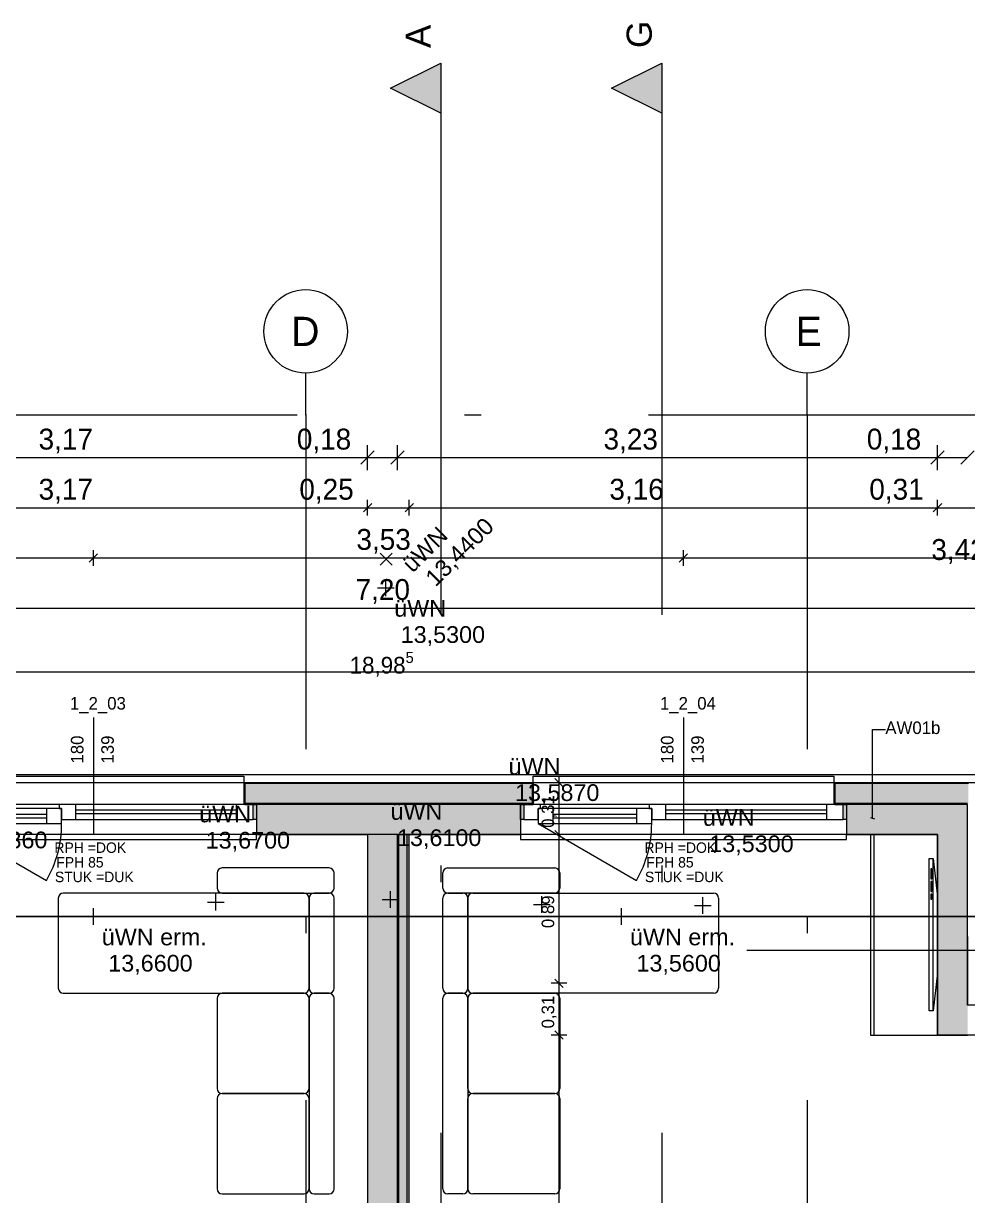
# Model space of a CAD drawing. Header units: metres. Extents: x -4 to 206, y -18 to 45.
# Drawn here: x 7.31 to 12.96, y -1.67 to 5.34 of the extents above; entities that cross this region are included whole.
import ezdxf

# ---------------------------------------------------------------- set-up
doc = ezdxf.new("R2010")
doc.units = ezdxf.units.M
doc.header["$MEASUREMENT"] = 0
for name, pattern in [('Achse', [0.004, 0.002, -0.001, 0, -0.001]), ('Schnittlinie', [0.006, 0.003, -0.0015, 0, -0.0015]), ('Strichlinie eng', [0.002, 0.0015, -0.0005]), ('Untersicht', [0.001, 0.0005, -0.0005])]:
    doc.linetypes.add(name, pattern=pattern)
for name, color, linetype in [('2._2.Stock PP STG1_4_000 Achsraster', 7, 'Continuous'), ('2._2.Stock PP STG1_4_110 Wand Aussen', 7, 'Continuous'), ('2._2.Stock PP STG1_4_120 Wand Innen tragend', 7, 'Continuous'), ('2._2.Stock PP STG1_4_165 Fassadengestaltung Bänder', 7, 'Continuous'), ('2._2.Stock PP STG1_4_210 Decke', 7, 'Continuous'), ('2._2.Stock PP STG1_4_220 Bodenaufbau', 7, 'Continuous'), ('2._2.Stock PP STG1_4_221 Bodenaufbau - Abdichtung', 7, 'Continuous'), ('2._2.Stock PP STG1_4_510 Möblierung', 7, 'Continuous'), ('2._2.Stock PP STG1_4_851 Marker Schnitt', 7, 'Continuous'), ('2._2.Stock PP STG1_4_910 Allgemein Lageplan Höhen', 7, 'Continuous'), ('2._2.Stock PP STG1_4_915 Allgemein Beschriftung.x', 7, 'Continuous'), ('2._2.Stock PP STG1_4_945 Einreichplan Beschriftung', 7, 'Continuous'), ('2._2.Stock PP STG1_4_950 Polierplan Bemaßung', 7, 'Continuous'), ('2._2.Stock PP STG1_4_Neubau_840 Baulinien', 7, 'Continuous')]:
    doc.layers.add(name, color=color, linetype=linetype)
doc.styles.add('ERSTELLTER_STIL_1', font='arial.ttf')
doc.styles.add('ERSTELLTER_STIL_2', font='')
doc.styles.get('ERSTELLTER_STIL_2').set_extended_font_data('Eurostile')
doc.linetypes.add('Grenze Grundstück', pattern='A,0,[1,415_260415_PP_VA_1_5 2 St1.Shx,S=0.00031746,R=0,X=0,Y=0],-0.04,0', length=0.04)

msp = doc.modelspace()

# ---------------------------------------------------------------- hatches: boundary and pattern name
at = {"layer": '2._2.Stock PP STG1_4_110 Wand Aussen', "linetype": 'Continuous', "lineweight": 13, "true_color": 0xff6400}
for points in [[(8.635, 0.795), (8.635, 0.675), (10.355, 0.675), (10.355, 0.795)], [(12.165, 0.795), (12.165, 0.675), (12.965, 0.675), (12.965, 0.795)], [(8.685, 0.67), (8.685, 0.58), (8.705, 0.58), (8.705, 0.67)], [(10.305, 0.58), (10.305, 0.67), (10.285, 0.67), (10.285, 0.58)], [(12.215, 0.67), (12.215, 0.58), (12.235, 0.58), (12.235, 0.67)]]:
    msp.add_hatch(color=30, dxfattribs=at).paths.add_polyline_path(points)
at = {"layer": '2._2.Stock PP STG1_4_110 Wand Aussen', "linetype": 'Continuous', "lineweight": 0, "true_color": 0x373737}
for points in [[(8.635, 0.675), (8.635, 0.67), (10.355, 0.67), (10.355, 0.675)], [(12.165, 0.67), (12.96, 0.67), (12.96, 0.675), (12.165, 0.675)]]:
    msp.add_hatch(color=250, dxfattribs=at).paths.add_polyline_path(points)
at = {"layer": '2._2.Stock PP STG1_4_110 Wand Aussen', "linetype": 'Continuous', "lineweight": 13, "true_color": 0x3f7f02}
for points in [[(8.705, 0.58), (8.705, 0.49), (10.285, 0.49), (10.285, 0.58), (10.285, 0.67), (8.705, 0.67)], [(12.235, 0.58), (12.235, 0.49), (12.78, 0.49), (12.78, 0.67), (12.235, 0.67)], [(12.78, 0.49), (12.96, 0.49), (12.96, 0.67)], [(12.78, 0.49), (12.96, 0.67), (12.78, 0.67)], [(12.78, 0.49), (12.78, -0.53), (12.96, -0.53), (12.96, 0.49)], [(12.96, -0.53), (12.78, -0.71), (12.96, -0.71)], [(12.96, -0.53), (12.78, -0.53), (12.78, -0.71)]]:
    msp.add_hatch(color=76, dxfattribs=at).paths.add_polyline_path(points)
at = {"layer": '2._2.Stock PP STG1_4_120 Wand Innen tragend', "linetype": 'Continuous', "lineweight": 13, "true_color": 0x3f7f02}
msp.add_hatch(color=76, dxfattribs=at).paths.add_polyline_path([(9.55, -3.865), (9.55, 0.49), (9.37, 0.49), (9.37, -3.865)])
at = {"layer": '2._2.Stock PP STG1_4_120 Wand Innen tragend', "linetype": 'Continuous', "lineweight": 13, "true_color": 0xffaa00}
msp.add_hatch(color=40, dxfattribs=at).paths.add_polyline_path([(9.6075, -3.865), (9.6075, 0.49), (9.5575, 0.49), (9.5575, -3.865)])
at = {"layer": '2._2.Stock PP STG1_4_120 Wand Innen tragend', "linetype": 'Continuous', "lineweight": 13, "true_color": 0xfb02fe}
msp.add_hatch(color=6, dxfattribs=at).paths.add_polyline_path([(9.62, -3.865), (9.62, 0.49), (9.6075, 0.49), (9.6075, -3.865)])
at = {"layer": '2._2.Stock PP STG1_4_851 Marker Schnitt', "linetype": 'Continuous', "lineweight": 0, "true_color": 0x000000}
for points in [[(9.8079, 5.105), (9.5079, 4.955), (9.8079, 4.805)], [(11.13, 5.105), (10.83, 4.955), (11.13, 4.805)]]:
    msp.add_hatch(color=18, dxfattribs=at).paths.add_polyline_path(points)

# ---------------------------------------------------------------- linework, layer by layer
at = {"layer": '2._2.Stock PP STG1_4_000 Achsraster', "color": 5, "linetype": 'Achse', "lineweight": 0, "ltscale": 1000}
for p, q in [((9, 3), (9, 3.25)), ((12, 3), (12, 3.25)), ((-1.25, 3), (21, 3)), ((9, 3), (9, -18)), ((12, 3), (12, -18)), ((-1.5, 0), (21, 0))]:
    msp.add_line(p, q, dxfattribs=at)
at = {"layer": '2._2.Stock PP STG1_4_000 Achsraster', "color": 5, "linetype": 'Continuous', "lineweight": 0, "ltscale": 1000}
for centre in [(9, 3.5), (12, 3.5)]:
    msp.add_circle(centre, 0.25, dxfattribs=at)
at = {"layer": '2._2.Stock PP STG1_4_000 Achsraster', "color": 5, "linetype": 'Achse', "lineweight": 0, "ltscale": 1000}
for p in [(9, 3), (9, 3), (12, 3), (12, 3)]:
    msp.add_point(p, dxfattribs=at)
at = {"layer": '2._2.Stock PP STG1_4_110 Wand Aussen', "color": 7, "linetype": 'Continuous', "lineweight": 13, "ltscale": 1000}
for p, q in [((7.73, 1.1891), (7.73, 0.49)), ((11.26, 1.1891), (11.26, 0.49)), ((6.83, 0.84), (8.63, 0.84)), ((8.63, 0.84), (8.63, 0.8)), ((8.63, 0.8), (8.63, 0.795)), ((8.635, 0.8), (8.63, 0.8)), ((8.63, 0.8), (8.63, 0.795)), ((8.63, 0.795), (8.63, 0.675)), ((8.63, 0.795), (8.63, 0.675)), ((10.355, 0.795), (8.635, 0.795)), ((8.635, 0.795), (8.635, 0.67)), ((10.355, 0.8), (10.36, 0.8)), ((10.355, 0.795), (10.355, 0.67)), ((10.36, 0.8), (10.36, 0.84)), ((10.36, 0.84), (12.16, 0.84)), ((10.36, 0.8), (10.36, 0.795)), ((10.36, 0.8), (10.36, 0.795)), ((10.36, 0.795), (10.36, 0.675)), ((10.36, 0.795), (10.36, 0.675)), ((12.16, 0.84), (12.16, 0.8)), ((12.16, 0.8), (12.16, 0.795)), ((12.165, 0.8), (12.16, 0.8)), ((12.16, 0.8), (12.16, 0.795)), ((12.16, 0.795), (12.16, 0.675)), ((12.16, 0.795), (12.16, 0.675)), ((12.965, 0.795), (12.165, 0.795)), ((12.165, 0.795), (12.165, 0.67)), ((7.525, 0.67), (6.875, 0.67)), ((7.45, 0.645), (6.95, 0.645)), ((7.45, 0.645), (7.45, 0.555)), ((7.54, 0.645), (7.45, 0.645)), ((7.575, 0.67), (7.525, 0.67)), ((7.525, 0.67), (7.525, 0.645)), ((7.525, 0.645), (7.54, 0.645)), ((7.54, 0.645), (7.54, 0.58)), ((7.54, 0.555), (7.54, 0.645)), ((7.625, 0.67), (7.575, 0.67)), ((8.585, 0.67), (7.625, 0.67)), ((7.625, 0.58), (7.625, 0.67)), ((8.585, 0.635), (7.625, 0.635)), ((8.685, 0.67), (8.585, 0.67)), ((8.585, 0.67), (8.585, 0.58)), ((8.63, 0.675), (8.63, 0.67)), ((8.63, 0.675), (8.63, 0.67)), ((8.635, 0.67), (8.63, 0.67)), ((8.635, 0.67), (8.63, 0.67)), ((8.635, 0.67), (8.63, 0.67)), ((10.355, 0.675), (8.635, 0.675)), ((8.635, 0.67), (8.705, 0.67)), ((8.635, 0.67), (8.705, 0.67)), ((8.635, 0.67), (8.705, 0.67)), ((8.685, 0.58), (8.685, 0.67)), ((10.405, 0.67), (10.305, 0.67)), ((10.305, 0.67), (10.305, 0.58)), ((10.355, 0.67), (10.36, 0.67)), ((10.355, 0.67), (10.36, 0.67)), ((10.355, 0.67), (10.36, 0.67)), ((10.36, 0.675), (10.36, 0.67)), ((10.36, 0.675), (10.36, 0.67)), ((10.39, 0.58), (10.39, 0.645)), ((10.39, 0.645), (10.405, 0.645)), ((10.39, 0.645), (10.39, 0.555)), ((10.48, 0.645), (10.39, 0.645)), ((11.055, 0.67), (10.405, 0.67)), ((10.405, 0.645), (10.405, 0.67)), ((10.98, 0.645), (10.48, 0.645)), ((10.48, 0.555), (10.48, 0.645)), ((10.98, 0.645), (10.98, 0.555)), ((11.07, 0.645), (10.98, 0.645)), ((11.105, 0.67), (11.055, 0.67)), ((11.055, 0.67), (11.055, 0.645)), ((11.055, 0.645), (11.07, 0.645)), ((11.07, 0.645), (11.07, 0.58)), ((11.07, 0.555), (11.07, 0.645)), ((11.155, 0.67), (11.105, 0.67)), ((12.115, 0.67), (11.155, 0.67)), ((11.155, 0.58), (11.155, 0.67)), ((12.115, 0.635), (11.155, 0.635)), ((12.215, 0.67), (12.115, 0.67)), ((12.115, 0.67), (12.115, 0.58)), ((12.16, 0.675), (12.16, 0.67)), ((12.16, 0.675), (12.16, 0.67)), ((12.165, 0.67), (12.16, 0.67)), ((12.165, 0.67), (12.16, 0.67)), ((12.165, 0.67), (12.16, 0.67)), ((12.96, 0.675), (12.165, 0.675)), ((12.165, 0.67), (12.235, 0.67)), ((12.165, 0.67), (12.235, 0.67)), ((12.165, 0.67), (12.235, 0.67)), ((12.215, 0.58), (12.215, 0.67)), ((7.45, 0.61), (6.95, 0.61)), ((6.95, 0.59), (7.45, 0.59)), ((7.54, 0.58), (7.575, 0.58)), ((7.575, 0.58), (7.625, 0.58)), ((7.625, 0.615), (8.585, 0.615)), ((7.625, 0.58), (8.585, 0.58)), ((8.585, 0.58), (8.685, 0.58)), ((10.305, 0.58), (10.39, 0.58)), ((10.98, 0.61), (10.48, 0.61)), ((10.48, 0.59), (10.98, 0.59)), ((11.07, 0.58), (11.105, 0.58)), ((11.105, 0.58), (11.155, 0.58)), ((11.155, 0.615), (12.115, 0.615)), ((11.155, 0.58), (12.115, 0.58)), ((12.115, 0.58), (12.215, 0.58)), ((6.95, 0.555), (7.45, 0.555)), ((7.45, 0.555), (7.54, 0.555)), ((10.39, 0.555), (10.48, 0.555)), ((10.48, 0.555), (10.98, 0.555)), ((10.98, 0.555), (11.07, 0.555)), ((6.755, 0.46), (8.705, 0.46)), ((8.705, 0.46), (8.705, 0.49)), ((10.285, 0.49), (10.285, 0.46)), ((10.285, 0.46), (12.235, 0.46)), ((12.235, 0.46), (12.235, 0.49))]:
    msp.add_line(p, q, dxfattribs=at)
at = {"layer": '2._2.Stock PP STG1_4_110 Wand Aussen', "color": 7, "linetype": 'Continuous', "lineweight": 18, "ltscale": 1000}
for p, q in [((10.285, 0.67), (8.705, 0.67)), ((8.705, 0.67), (8.705, 0.58)), ((8.705, 0.67), (8.705, 0.58)), ((8.705, 0.67), (8.705, 0.58)), ((10.285, 0.67), (10.355, 0.67)), ((10.285, 0.67), (10.285, 0.58)), ((10.285, 0.67), (10.285, 0.58)), ((10.285, 0.67), (10.285, 0.58)), ((10.285, 0.67), (10.355, 0.67)), ((10.285, 0.67), (10.355, 0.67)), ((12.78, 0.67), (12.235, 0.67)), ((12.235, 0.67), (12.235, 0.58)), ((12.235, 0.67), (12.235, 0.58)), ((12.235, 0.67), (12.235, 0.58)), ((12.96, 0.67), (12.78, 0.67)), ((8.705, 0.58), (8.705, 0.49)), ((8.705, 0.58), (8.705, 0.49)), ((10.285, 0.58), (10.285, 0.49)), ((10.285, 0.58), (10.285, 0.49)), ((12.235, 0.58), (12.235, 0.49)), ((12.235, 0.58), (12.235, 0.49))]:
    msp.add_line(p, q, dxfattribs=at)
at = {"layer": '2._2.Stock PP STG1_4_110 Wand Aussen', "color": 8, "linetype": 'Strichlinie eng', "lineweight": 0, "ltscale": 1000}
for p, q in [((6.86, 0.555), (7.4489, 0.215)), ((10.39, 0.555), (10.9789, 0.215))]:
    msp.add_line(p, q, dxfattribs=at)
at = {"layer": '2._2.Stock PP STG1_4_110 Wand Aussen', "color": 7, "linetype": 'Continuous', "lineweight": 13, "ltscale": 1000, "flags": 128}
for points in [[(10.355, 0.8), (8.635, 0.8)], [(13.09, 0.8), (12.165, 0.8)]]:
    msp.add_lwpolyline(points, dxfattribs=at)
for points in [[(8.685, 0.67), (8.705, 0.67), (8.705, 0.58), (8.685, 0.58)], [(10.305, 0.58), (10.285, 0.58), (10.285, 0.67), (10.305, 0.67)], [(12.215, 0.67), (12.235, 0.67), (12.235, 0.58), (12.215, 0.58)]]:
    msp.add_lwpolyline(points, close=True, dxfattribs=at)
at = {"layer": '2._2.Stock PP STG1_4_110 Wand Aussen', "color": 7, "linetype": 'Continuous', "lineweight": 18, "ltscale": 1000, "flags": 128}
for points in [[(8.705, 0.49), (9.37, 0.49)], [(9.55, 0.49), (10.285, 0.49)], [(12.235, 0.49), (12.78, 0.49)], [(12.78, 0.49), (12.78, -0.71)], [(12.78, -0.71), (12.96, -0.71)]]:
    msp.add_lwpolyline(points, dxfattribs=at)
at = {"layer": '2._2.Stock PP STG1_4_110 Wand Aussen', "color": 8, "linetype": 'Strichlinie eng', "lineweight": 0, "ltscale": 1000}
for centre in [(6.86, 0.555), (10.39, 0.555)]:
    msp.add_arc(centre, 0.68, 330, 0, dxfattribs=at)
at = {"layer": '2._2.Stock PP STG1_4_120 Wand Innen tragend', "color": 7, "linetype": 'Continuous', "lineweight": 18, "ltscale": 1000}
msp.add_line((9.55, -3.865), (9.55, 0.49), dxfattribs=at)
at = {"layer": '2._2.Stock PP STG1_4_120 Wand Innen tragend', "color": 7, "linetype": 'Continuous', "lineweight": 13, "ltscale": 1000}
for p, q in [((9.5575, -3.865), (9.5575, 0.49)), ((9.6075, -3.865), (9.6075, 0.49))]:
    msp.add_line(p, q, dxfattribs=at)
at = {"layer": '2._2.Stock PP STG1_4_120 Wand Innen tragend', "color": 7, "linetype": 'Continuous', "lineweight": 18, "ltscale": 1000, "flags": 128}
msp.add_lwpolyline([(9.37, 0.49), (9.37, -3.865)], dxfattribs=at)
at = {"layer": '2._2.Stock PP STG1_4_120 Wand Innen tragend', "color": 7, "linetype": 'Continuous', "lineweight": 13, "ltscale": 1000, "flags": 128}
for points in [[(9.5575, 0.49), (9.55, 0.49)], [(9.6075, 0.49), (9.5575, 0.49)], [(9.62, 0.49), (9.6075, 0.49)], [(9.62, -3.845), (9.62, 0.49)]]:
    msp.add_lwpolyline(points, dxfattribs=at)
at = {"layer": '2._2.Stock PP STG1_4_165 Fassadengestaltung Bänder', "color": 7, "linetype": 'Continuous', "lineweight": 13, "ltscale": 1000, "flags": 128}
msp.add_lwpolyline([(0, 0), (0, 0.0617), (3.72, 0.85), (5.89, 0.85), (13.09, 0.85), (15.21, 0.85), (18.985, 0.05), (18.985, 0), (18.935, 0), (18.935, 0.0074), (15.21, 0.8), (3.72, 0.8)], close=True, dxfattribs=at)
at = {"layer": '2._2.Stock PP STG1_4_210 Decke', "color": 7, "linetype": 'Continuous', "lineweight": 13, "ltscale": 1000, "true_color": 0xf4f4f4, "flags": 128}
msp.add_lwpolyline([(3.625, -0.13), (0.1305, -0.13), (0.1845, -14.87), (5.505, -14.87), (5.505, -15.84), (13.475, -15.84), (13.475, -14.87), (18.8055, -14.87), (18.8546, -0.13), (15.325, -0.13), (15.325, -0.53), (12.96, -0.53), (12.96, 0.67), (6.02, 0.67), (6.02, -0.53), (3.625, -0.53)], close=True, dxfattribs=at)
msp.add_lwpolyline([(3.625, -0.13), (0.1305, -0.13), (0.1845, -14.87), (5.505, -14.87), (5.505, -15.84), (13.475, -15.84), (13.475, -14.87), (18.8055, -14.87), (18.8546, -0.13), (15.325, -0.13), (15.325, -0.53), (12.96, -0.53), (12.96, 0.67), (6.02, 0.67), (6.02, -0.53), (3.625, -0.53)], close=True, dxfattribs=at)
msp.add_lwpolyline([(3.625, -0.13), (0.1305, -0.13), (0.1845, -14.87), (5.505, -14.87), (5.505, -15.84), (13.475, -15.84), (13.475, -14.87), (18.8055, -14.87), (18.8546, -0.13), (15.325, -0.13), (15.325, -0.53), (12.96, -0.53), (12.96, 0.67), (6.02, 0.67), (6.02, -0.53), (3.625, -0.53)], close=True, dxfattribs=at)
at = {"layer": '2._2.Stock PP STG1_4_220 Bodenaufbau', "color": 7, "linetype": 'Continuous', "lineweight": 13, "ltscale": 1000, "true_color": 0xf4f4f4, "flags": 128}
msp.add_lwpolyline([(3.445, -0.31), (0.3111, -0.31), (0.3639, -14.69), (5.685, -14.69), (5.685, -15.66), (13.295, -15.66), (13.295, -14.69), (18.6261, -14.69), (18.674, -0.31), (15.505, -0.31), (15.505, -0.71), (12.78, -0.71), (12.78, 0.49), (6.2, 0.49), (6.2, -0.71), (3.445, -0.71)], close=True, dxfattribs=at)
at = {"layer": '2._2.Stock PP STG1_4_221 Bodenaufbau - Abdichtung', "color": 171, "linetype": 'Untersicht', "lineweight": 13, "ltscale": 1000, "true_color": 0x6c6cff, "flags": 128}
msp.add_lwpolyline([(12.9598, -0.1198), (12.9598, -0.5302)], dxfattribs=at)
at = {"layer": '2._2.Stock PP STG1_4_510 Möblierung', "color": 8, "linetype": 'Continuous', "lineweight": 13, "ltscale": 1000, "true_color": 0x7e7f7f}
for p, q in [((12.4, 0.49), (12.4, -0.71)), ((9.14, 0.29), (8.5, 0.29)), ((9.85, 0.29), (10.49, 0.29)), ((12.74, 0.285), (12.74, 0.2242)), ((12.7463, 0.285), (12.74, 0.285)), ((12.7463, 0.2242), (12.7463, 0.285)), ((12.755, -0.5658), (12.755, 0.3458)), ((8.47, 0.26), (8.47, 0.17)), ((9.17, 0.17), (9.17, 0.26)), ((9.82, 0.17), (9.82, 0.26)), ((10.52, 0.26), (10.52, 0.17)), ((12.74, 0.2242), (12.7463, 0.2242)), ((12.74, 0.2091), (12.74, 0.1483)), ((12.7463, 0.2091), (12.74, 0.2091)), ((12.74, 0.1483), (12.7463, 0.1483)), ((12.7463, 0.1483), (12.7463, 0.2091)), ((7.52, 0.11), (7.52, -0.43)), ((8.99, 0.14), (7.55, 0.14)), ((8.5, 0.14), (9.14, 0.14)), ((9.02, -0.43), (9.02, 0.11)), ((9.02, 0.11), (9.02, -0.43)), ((9.14, 0.14), (9.05, 0.14)), ((9.17, -0.43), (9.17, 0.11)), ((9.82, -0.43), (9.82, 0.11)), ((9.85, 0.14), (9.94, 0.14)), ((10.49, 0.14), (9.85, 0.14)), ((9.97, -0.43), (9.97, 0.11)), ((9.97, 0.11), (9.97, -0.43)), ((10, 0.14), (11.44, 0.14)), ((11.47, 0.11), (11.47, -0.43)), ((12.74, 0.1331), (12.74, 0.1027)), ((12.7463, 0.1331), (12.74, 0.1331)), ((12.74, 0.1027), (12.7463, 0.1027)), ((12.7463, 0.1027), (12.7463, 0.1331)), ((7.55, -0.46), (8.99, -0.46)), ((8.47, -0.49), (8.47, -1.03)), ((8.99, -0.46), (8.5, -0.46)), ((9.02, -1.03), (9.02, -0.49)), ((9.02, -0.49), (9.02, -1.63)), ((9.05, -0.46), (9.14, -0.46)), ((9.14, -0.46), (9.05, -0.46)), ((9.17, -1.63), (9.17, -0.49)), ((9.82, -1.63), (9.82, -0.49)), ((9.94, -0.46), (9.85, -0.46)), ((9.85, -0.46), (9.94, -0.46)), ((9.97, -1.03), (9.97, -0.49)), ((9.97, -0.49), (9.97, -1.63)), ((10, -0.46), (10.49, -0.46)), ((11.44, -0.46), (10, -0.46)), ((10.52, -0.49), (10.52, -1.03)), ((8.47, -1.09), (8.47, -1.63)), ((8.5, -1.06), (8.99, -1.06)), ((8.99, -1.06), (8.5, -1.06)), ((9.02, -1.63), (9.02, -1.09)), ((9.97, -1.63), (9.97, -1.09)), ((10.49, -1.06), (10, -1.06)), ((10, -1.06), (10.49, -1.06)), ((10.52, -1.09), (10.52, -1.63)), ((8.5, -1.66), (8.99, -1.66)), ((9.05, -1.66), (9.14, -1.66)), ((9.94, -1.66), (9.85, -1.66)), ((10.49, -1.66), (10, -1.66))]:
    msp.add_line(p, q, dxfattribs=at)
at = {"layer": '2._2.Stock PP STG1_4_510 Möblierung', "color": 8, "linetype": 'Continuous', "lineweight": 13, "ltscale": 1000, "true_color": 0x7e7f7f, "flags": 128}
for points in [[(12.38, 0.49), (12.38, -0.71), (12.78, -0.71), (12.78, 0.49)], [(12.73, -0.5658), (12.73, 0.3458), (12.755, 0.3458), (12.78, 0.1179), (12.78, -0.3379), (12.755, -0.5658)]]:
    msp.add_lwpolyline(points, close=True, dxfattribs=at)
at = {"layer": '2._2.Stock PP STG1_4_510 Möblierung', "color": 8, "linetype": 'Continuous', "lineweight": 13, "ltscale": 1000, "true_color": 0x7e7f7f}
for centre, start, end in [((8.5, 0.26), 90, 180), ((9.14, 0.26), 0, 90), ((9.85, 0.26), 90, 180), ((10.49, 0.26), 0, 90), ((8.5, 0.17), 180, 270), ((9.14, 0.17), 270, 0), ((9.85, 0.17), 180, 270), ((10.49, 0.17), 270, 0), ((7.55, 0.11), 90, 180), ((8.99, 0.11), 0, 90), ((9.05, 0.11), 90, 180), ((9.14, 0.11), 0, 90), ((9.85, 0.11), 90, 180), ((9.94, 0.11), 0, 90), ((10, 0.11), 90, 180), ((11.44, 0.11), 0, 90), ((7.55, -0.43), 180, 270), ((8.5, -0.49), 90, 180), ((8.99, -0.43), 270, 0), ((8.99, -0.49), 0, 90), ((9.05, -0.43), 180, 270), ((9.05, -0.49), 90, 180), ((9.14, -0.43), 270, 0), ((9.14, -0.49), 0, 90), ((9.85, -0.43), 180, 270), ((9.85, -0.49), 90, 180), ((9.94, -0.43), 270, 0), ((9.94, -0.49), 0, 90), ((10, -0.43), 180, 270), ((10, -0.49), 90, 180), ((10.49, -0.49), 0, 90), ((11.44, -0.43), 270, 0), ((8.5, -1.03), 180, 270), ((8.99, -1.03), 270, 0), ((10, -1.03), 180, 270), ((10.49, -1.03), 270, 0), ((8.5, -1.09), 90, 180), ((8.99, -1.09), 0, 90), ((10, -1.09), 90, 180), ((10.49, -1.09), 0, 90), ((8.5, -1.63), 180, 270), ((8.99, -1.63), 270, 0), ((9.05, -1.63), 180, 270), ((9.14, -1.63), 270, 0), ((9.85, -1.63), 180, 270), ((9.94, -1.63), 270, 0), ((10, -1.63), 180, 270), ((10.49, -1.63), 270, 0)]:
    msp.add_arc(centre, 0.03, start, end, dxfattribs=at)
at = {"layer": '2._2.Stock PP STG1_4_851 Marker Schnitt', "color": 7, "linetype": 'Schnittlinie', "lineweight": 13, "ltscale": 1000}
for p, q in [((9.8079, 4.805), (9.8079, -11.7)), ((11.13, 4.805), (11.13, -5.7741))]:
    msp.add_line(p, q, dxfattribs=at)
at = {"layer": '2._2.Stock PP STG1_4_851 Marker Schnitt', "color": 7, "linetype": 'Continuous', "lineweight": 13, "ltscale": 1000, "flags": 128}
for points in [[(9.8079, 5.105), (9.8079, 4.805), (9.5079, 4.955)], [(11.13, 5.105), (11.13, 4.805), (10.83, 4.955)]]:
    msp.add_lwpolyline(points, close=True, dxfattribs=at)
at = {"layer": '2._2.Stock PP STG1_4_910 Allgemein Lageplan Höhen', "color": 7, "linetype": 'Continuous', "lineweight": 13, "ltscale": 1000}
for p, q in [((9.4458, 2.1022), (9.5165, 2.173)), ((9.5165, 2.1022), (9.4458, 2.173)), ((9.4295, 1.9663), (9.5295, 1.9663)), ((9.4795, 1.9163), (9.4795, 2.0163)), ((9.5075, 0.0511), (9.5075, 0.1511)), ((8.4129, 0.0858), (8.5129, 0.0858)), ((8.4629, 0.0358), (8.4629, 0.1358)), ((9.4575, 0.1011), (9.5575, 0.1011)), ((10.3635, 0.0706), (10.4635, 0.0706)), ((10.4135, 0.0206), (10.4135, 0.1206)), ((11.3757, 0.0148), (11.3757, 0.1148)), ((11.3257, 0.0648), (11.4257, 0.0648))]:
    msp.add_line(p, q, dxfattribs=at)
at = {"layer": '2._2.Stock PP STG1_4_910 Allgemein Lageplan Höhen', "color": 190, "linetype": 'Continuous', "lineweight": 0, "ltscale": 1000, "true_color": 0x9900ff}
for p, q in [((7.73, -0.05), (7.73, 0.05)), ((10.89, -0.05), (10.89, 0.05)), ((7.68, 0), (7.78, 0)), ((10.84, 0), (10.94, 0))]:
    msp.add_line(p, q, dxfattribs=at)
at = {"layer": '2._2.Stock PP STG1_4_915 Allgemein Beschriftung.x', "color": 7, "linetype": 'Continuous', "lineweight": 13, "ltscale": 1000}
for p, q in [((12.3915, 0.5877), (12.3915, 1.1188)), ((12.3915, 1.1188), (12.4681, 1.1188)), ((12.379, 0.591), (12.404, 0.5843))]:
    msp.add_line(p, q, dxfattribs=at)
at = {"layer": '2._2.Stock PP STG1_4_945 Einreichplan Beschriftung', "color": 7, "linetype": 'Continuous', "lineweight": 13, "ltscale": 1000}
msp.add_line((13.8197, -0.2035), (11.6385, -0.2035), dxfattribs=at)
at = {"layer": '2._2.Stock PP STG1_4_950 Polierplan Bemaßung', "color": 76, "linetype": 'Continuous', "lineweight": 13, "ltscale": 1000, "true_color": 0x3f7f02}
for p, q in [((9.37, 2.6698), (9.37, 2.8198)), ((9.55, 2.6698), (9.55, 2.8198)), ((12.78, 2.6698), (12.78, 2.8198)), ((6.2, 2.7448), (9.37, 2.7448)), ((9.41, 2.7848), (9.33, 2.7048)), ((9.37, 2.7448), (9.55, 2.7448)), ((9.59, 2.7848), (9.51, 2.7048)), ((9.55, 2.7448), (12.78, 2.7448)), ((12.82, 2.7848), (12.74, 2.7048)), ((12.78, 2.7448), (12.96, 2.7448)), ((13, 2.7848), (12.92, 2.7048))]:
    msp.add_line(p, q, dxfattribs=at)
at = {"layer": '2._2.Stock PP STG1_4_950 Polierplan Bemaßung', "color": 6, "linetype": 'Continuous', "lineweight": 13, "ltscale": 1000, "true_color": 0xfb02fe}
for p, q in [((9.395, 2.4698), (9.345, 2.4198)), ((9.37, 2.3979), (9.37, 2.4916)), ((9.645, 2.4698), (9.595, 2.4198)), ((9.62, 2.3979), (9.62, 2.4916)), ((12.805, 2.4698), (12.755, 2.4198)), ((12.78, 2.3979), (12.78, 2.4916)), ((6.2, 2.4448), (9.37, 2.4448)), ((9.37, 2.4448), (9.62, 2.4448)), ((9.62, 2.4448), (12.78, 2.4448)), ((12.78, 2.4448), (13.09, 2.4448)), ((7.73, 2.0979), (7.73, 2.1916)), ((11.26, 2.0979), (11.26, 2.1916)), ((4.265, 2.1448), (7.73, 2.1448)), ((7.755, 2.1698), (7.705, 2.1198)), ((7.73, 2.1448), (11.26, 2.1448)), ((11.285, 2.1698), (11.235, 2.1198)), ((11.26, 2.1448), (14.685, 2.1448)), ((5.89, 1.8448), (13.09, 1.8448))]:
    msp.add_line(p, q, dxfattribs=at)
at = {"layer": '2._2.Stock PP STG1_4_950 Polierplan Bemaßung', "color": 1, "linetype": 'Continuous', "lineweight": 13, "ltscale": 1000, "true_color": 0xfb0106}
msp.add_line((0, 1.4627), (18.985, 1.4627), dxfattribs=at)
at = {"layer": '2._2.Stock PP STG1_4_950 Polierplan Bemaßung', "color": 7, "linetype": 'Continuous', "lineweight": 13, "ltscale": 1000}
for p, q in [((10.5624, 0.8), (10.4687, 0.8)), ((10.5406, 0.775), (10.4906, 0.825)), ((10.5156, 0.8), (10.5156, 0.8375)), ((10.5156, 0.49), (10.5156, 0.8)), ((10.4906, 0.515), (10.5406, 0.465)), ((10.5624, 0.49), (10.4687, 0.49)), ((10.5156, -0.4), (10.5156, 0.49)), ((10.5624, -0.4), (10.4687, -0.4)), ((10.4906, -0.375), (10.5406, -0.425)), ((10.5156, -0.71), (10.5156, -0.4)), ((10.4906, -0.685), (10.5406, -0.735)), ((10.5624, -0.71), (10.4687, -0.71)), ((10.5156, -3.865), (10.5156, -0.71))]:
    msp.add_line(p, q, dxfattribs=at)
at = {"layer": '2._2.Stock PP STG1_4_Neubau_840 Baulinien', "color": 1, "linetype": 'Continuous', "lineweight": 25, "ltscale": 1000, "true_color": 0xfb0106, "flags": 128}
msp.add_lwpolyline([(-3.7725, 0.0214), (0, 0), (18.985, 0), (23.9775, -0.0042)], dxfattribs=at)
at = {"layer": '2._2.Stock PP STG1_4_Neubau_840 Baulinien', "color": 76, "linetype": 'Grenze Grundstück', "lineweight": 13, "ltscale": 1000, "true_color": 0x3f7f02, "flags": 128}
msp.add_lwpolyline([(0.0591, -18), (0.0564, -12.2031), (0, -0.0002), (18.985, -0.0012), (18.958, -11.4452), (18.914, -18)], dxfattribs=at)

# ---------------------------------------------------------------- texts
at = {"layer": '2._2.Stock PP STG1_4_000 Achsraster', "color": 5, "linetype": 'Continuous', "lineweight": 0, "char_height": 0.175, "attachment_point": 1, "style": 'ERSTELLTER_STIL_2'}
for s, insert in [('\\A1;{\\pql;\\pt0;\\fEurostile|b0|i0|c0|p0;\\W1.000000;D}', (8.9135, 3.5875)), ('\\A1;{\\pql;\\pt0;\\fEurostile|b0|i0|c0|p0;\\W1.000000;E}', (11.9312, 3.5875))]:
    msp.add_mtext(s, dxfattribs=dict(at, insert=insert))
at = {"layer": '2._2.Stock PP STG1_4_110 Wand Aussen', "color": 7, "linetype": 'Continuous', "lineweight": 13, "attachment_point": 9, "style": 'ERSTELLTER_STIL_2'}
for s, insert, char_height in [('\\A1;{\\pqr;\\pt0;\\fEurostile|b0|i0|c0|p0;\\W1.000000;1_2_03}', (7.9242, 1.2157), 0.075), ('\\A1;{\\pqr;\\pt0;\\fEurostile|b0|i0|c0|p0;\\W1.000000;1_2_04}', (11.4542, 1.2157), 0.075), ('\\A1;{\\pqr;\\pt0;\\fEurostile|b0|i0|c0|p0;\\W1.000000;RPH =DOK}', (7.926, 0.3792), 0.0625), ('\\A1;{\\pqr;\\pt0;\\fEurostile|b0|i0|c0|p0;\\W1.000000;RPH =DOK}', (11.456, 0.3792), 0.0625), ('\\A1;{\\pqr;\\pt0;\\fEurostile|b0|i0|c0|p0;\\W1.000000;FPH 85}', (7.7911, 0.2917), 0.0625), ('\\A1;{\\pqr;\\pt0;\\fEurostile|b0|i0|c0|p0;\\W1.000000;FPH 85}', (11.3211, 0.2917), 0.0625), ('\\A1;{\\pqr;\\pt0;\\fEurostile|b0|i0|c0|p0;\\W1.000000;STUK =DUK}', (7.971, 0.2042), 0.0625), ('\\A1;{\\pqr;\\pt0;\\fEurostile|b0|i0|c0|p0;\\W1.000000;STUK =DUK}', (11.501, 0.2042), 0.0625)]:
    msp.add_mtext(s, dxfattribs=dict(at, insert=insert, char_height=char_height))
at = {"layer": '2._2.Stock PP STG1_4_110 Wand Aussen', "color": 7, "linetype": 'Continuous', "lineweight": 13, "char_height": 0.075, "attachment_point": 9, "rotation": 90, "style": 'ERSTELLTER_STIL_2'}
for s, insert in [('\\A1;{\\pqr;\\pt0;\\fEurostile|b0|i0|c0|p0;\\W1.000000;180}', (7.6714, 1.082)), ('\\A1;{\\pqr;\\pt0;\\fEurostile|b0|i0|c0|p0;\\W1.000000;139}', (7.853, 1.082)), ('\\A1;{\\pqr;\\pt0;\\fEurostile|b0|i0|c0|p0;\\W1.000000;180}', (11.2014, 1.082)), ('\\A1;{\\pqr;\\pt0;\\fEurostile|b0|i0|c0|p0;\\W1.000000;139}', (11.383, 1.082))]:
    msp.add_mtext(s, dxfattribs=dict(at, insert=insert))
at = {"layer": '2._2.Stock PP STG1_4_851 Marker Schnitt', "color": 7, "linetype": 'Continuous', "lineweight": 13, "char_height": 0.15, "attachment_point": 7, "rotation": 90, "style": 'ERSTELLTER_STIL_1'}
for s, insert in [('\\A1;{\\pql;\\pt0;\\fArial|b0|i0|c0|p0;\\W1.000000;A}', (9.7479, 5.195)), ('\\A1;{\\pql;\\pt0;\\fArial|b0|i0|c0|p0;\\W1.000000;G}', (11.0725, 5.195))]:
    msp.add_mtext(s, dxfattribs=dict(at, insert=insert))
at = {"layer": '2._2.Stock PP STG1_4_910 Allgemein Lageplan Höhen', "color": 7, "linetype": 'Continuous', "lineweight": 13, "char_height": 0.1, "attachment_point": 1, "rotation": 45, "style": 'ERSTELLTER_STIL_1'}
for s, insert in [('\\A1;{\\pql;\\fArial|b0|i0|c0|p0;\\W1.000000;üWN}', (9.568, 2.1214)), ('\\A1;{\\pql;\\fArial|b0|i0|c0|p0;\\W1.000000; 13,4400}', (9.6791, 2.0103))]:
    msp.add_mtext(s, dxfattribs=dict(at, insert=insert))
at = {"layer": '2._2.Stock PP STG1_4_910 Allgemein Lageplan Höhen', "color": 7, "linetype": 'Continuous', "lineweight": 13, "char_height": 0.1, "attachment_point": 1, "style": 'ERSTELLTER_STIL_1'}
for s, insert in [('\\A1;{\\pql;\\fArial|b0|i0|c0|p0;\\W1.000000;üWN}', (9.5295, 1.8934)), ('\\A1;{\\pql;\\fArial|b0|i0|c0|p0;\\W1.000000; 13,5300}', (9.5295, 1.7363)), ('\\A1;{\\pql;\\fArial|b0|i0|c0|p0;\\W1.000000;üWN}', (10.2135, 0.9478)), ('\\A1;{\\pql;\\fArial|b0|i0|c0|p0;\\W1.000000; 13,5870}', (10.2135, 0.7906)), ('\\A1;{\\pql;\\fArial|b0|i0|c0|p0;\\W1.000000;üWN}', (8.3629, 0.663)), ('\\A1;{\\pql;\\fArial|b0|i0|c0|p0;\\W1.000000;üWN}', (9.5075, 0.6783)), ('\\A1;{\\pql;\\fArial|b0|i0|c0|p0;\\W1.000000;üWN}', (11.3757, 0.642)), ('\\A1;{\\pql;\\fArial|b0|i0|c0|p0;\\W1.000000; 13,7360}', (6.9113, 0.5074)), ('\\A1;{\\pql;\\fArial|b0|i0|c0|p0;\\W1.000000; 13,6700}', (8.3629, 0.5058)), ('\\A1;{\\pql;\\fArial|b0|i0|c0|p0;\\W1.000000; 13,6100}', (9.5075, 0.5211)), ('\\A1;{\\pql;\\fArial|b0|i0|c0|p0;\\W1.000000; 13,5300}', (11.3757, 0.4848))]:
    msp.add_mtext(s, dxfattribs=dict(at, insert=insert))
at = {"layer": '2._2.Stock PP STG1_4_910 Allgemein Lageplan Höhen', "color": 190, "linetype": 'Continuous', "lineweight": 0, "true_color": 0x9900ff, "char_height": 0.1, "attachment_point": 1, "style": 'ERSTELLTER_STIL_1'}
for s, insert in [('\\A1;{\\pql;\\fArial|b0|i0|c0|p0;\\W1.000000;üWN erm.}', (7.78, -0.0729)), ('\\A1;{\\pql;\\fArial|b0|i0|c0|p0;\\W1.000000;üWN erm.}', (10.94, -0.0729)), ('\\A1;{\\pql;\\fArial|b0|i0|c0|p0;\\W1.000000; 13,6600}', (7.78, -0.23)), ('\\A1;{\\pql;\\fArial|b0|i0|c0|p0;\\W1.000000; 13,5600}', (10.94, -0.23))]:
    msp.add_mtext(s, dxfattribs=dict(at, insert=insert))
at = {"layer": '2._2.Stock PP STG1_4_915 Allgemein Beschriftung.x', "color": 7, "linetype": 'Continuous', "lineweight": 13, "insert": (12.4681, 1.1282), "char_height": 0.075, "attachment_point": 4, "style": 'ERSTELLTER_STIL_2'}
msp.add_mtext('\\A1;{\\pql;\\fEurostile|b0|i0|c0|p0;\\W1.000000;AW01b}', dxfattribs=at)
at = {"layer": '2._2.Stock PP STG1_4_950 Polierplan Bemaßung', "color": 76, "linetype": 'Continuous', "lineweight": 13, "true_color": 0x3f7f02, "char_height": 0.125, "width": 0.382966, "attachment_point": 7, "style": 'ERSTELLTER_STIL_2'}
for s, insert in [('\\A1;{\\pql;\\fEurostile|b0|i0|c0|p0;\\W1.000000;3,17}', (7.402, 2.7698)), ('\\A1;{\\pql;\\fEurostile|b0|i0|c0|p0;\\W1.000000;0,18}', (8.947, 2.7698)), ('\\A1;{\\pql;\\fEurostile|b0|i0|c0|p0;\\W1.000000;3,23}', (10.782, 2.7698)), ('\\A1;{\\pql;\\fEurostile|b0|i0|c0|p0;\\W1.000000;0,18}', (12.357, 2.7698))]:
    msp.add_mtext(s, dxfattribs=dict(at, insert=insert))
at = {"layer": '2._2.Stock PP STG1_4_950 Polierplan Bemaßung', "color": 6, "linetype": 'Continuous', "lineweight": 13, "true_color": 0xfb02fe, "char_height": 0.125, "width": 0.382966, "attachment_point": 7, "style": 'ERSTELLTER_STIL_2'}
for s, insert in [('\\A1;{\\pql;\\fEurostile|b0|i0|c0|p0;\\W1.000000;3,17}', (7.402, 2.4698)), ('\\A1;{\\pql;\\fEurostile|b0|i0|c0|p0;\\W1.000000;0,25}', (8.962, 2.4698)), ('\\A1;{\\pql;\\fEurostile|b0|i0|c0|p0;\\W1.000000;3,16}', (10.817, 2.4698)), ('\\A1;{\\pql;\\fEurostile|b0|i0|c0|p0;\\W1.000000;0,31}', (12.372, 2.4698)), ('\\A1;{\\pql;\\fEurostile|b0|i0|c0|p0;\\W1.000000;3,53}', (9.3035, 2.1698)), ('\\A1;{\\pql;\\fEurostile|b0|i0|c0|p0;\\W1.000000;7,20}', (9.2985, 1.8698))]:
    msp.add_mtext(s, dxfattribs=dict(at, insert=insert))
at = {"layer": '2._2.Stock PP STG1_4_950 Polierplan Bemaßung', "color": 6, "linetype": 'Continuous', "lineweight": 13, "true_color": 0xfb02fe, "insert": (12.7431, 2.0961), "char_height": 0.125, "attachment_point": 7, "style": 'ERSTELLTER_STIL_2'}
msp.add_mtext('\\A1;{\\pql;\\fEurostile|b0|i0|c0|p0;\\W1.000000;3,42\\fEurostile|b0|i0|c0|p0;\\W1.000000;\\A1{\\H.66x;\\S5^  ;}}', dxfattribs=at)
at = {"layer": '2._2.Stock PP STG1_4_950 Polierplan Bemaßung', "color": 1, "linetype": 'Continuous', "lineweight": 13, "true_color": 0xfb0106, "insert": (9.263, 1.4238), "char_height": 0.1, "attachment_point": 7, "style": 'ERSTELLTER_STIL_2'}
msp.add_mtext('\\A1;{\\pql;\\fEurostile|b0|i0|c0|p0;\\W1.000000;18,98\\fEurostile|b0|i0|c0|p0;\\W1.000000;\\A1{\\H.66x;\\S5^  ;}}', dxfattribs=at)
at = {"layer": '2._2.Stock PP STG1_4_950 Polierplan Bemaßung', "color": 7, "linetype": 'Continuous', "lineweight": 13, "char_height": 0.075, "width": 0.22978, "attachment_point": 7, "rotation": 90, "style": 'ERSTELLTER_STIL_2'}
for s, insert in [('\\A1;{\\pql;\\fEurostile|b0|i0|c0|p0;\\W1.000000;0,31}', (10.5006, 0.5301)), ('\\A1;{\\pql;\\fEurostile|b0|i0|c0|p0;\\W1.000000;0,89}', (10.5006, -0.0699)), ('\\A1;{\\pql;\\fEurostile|b0|i0|c0|p0;\\W1.000000;0,31}', (10.5006, -0.6699))]:
    msp.add_mtext(s, dxfattribs=dict(at, insert=insert))

doc.saveas('drawing.dxf')
